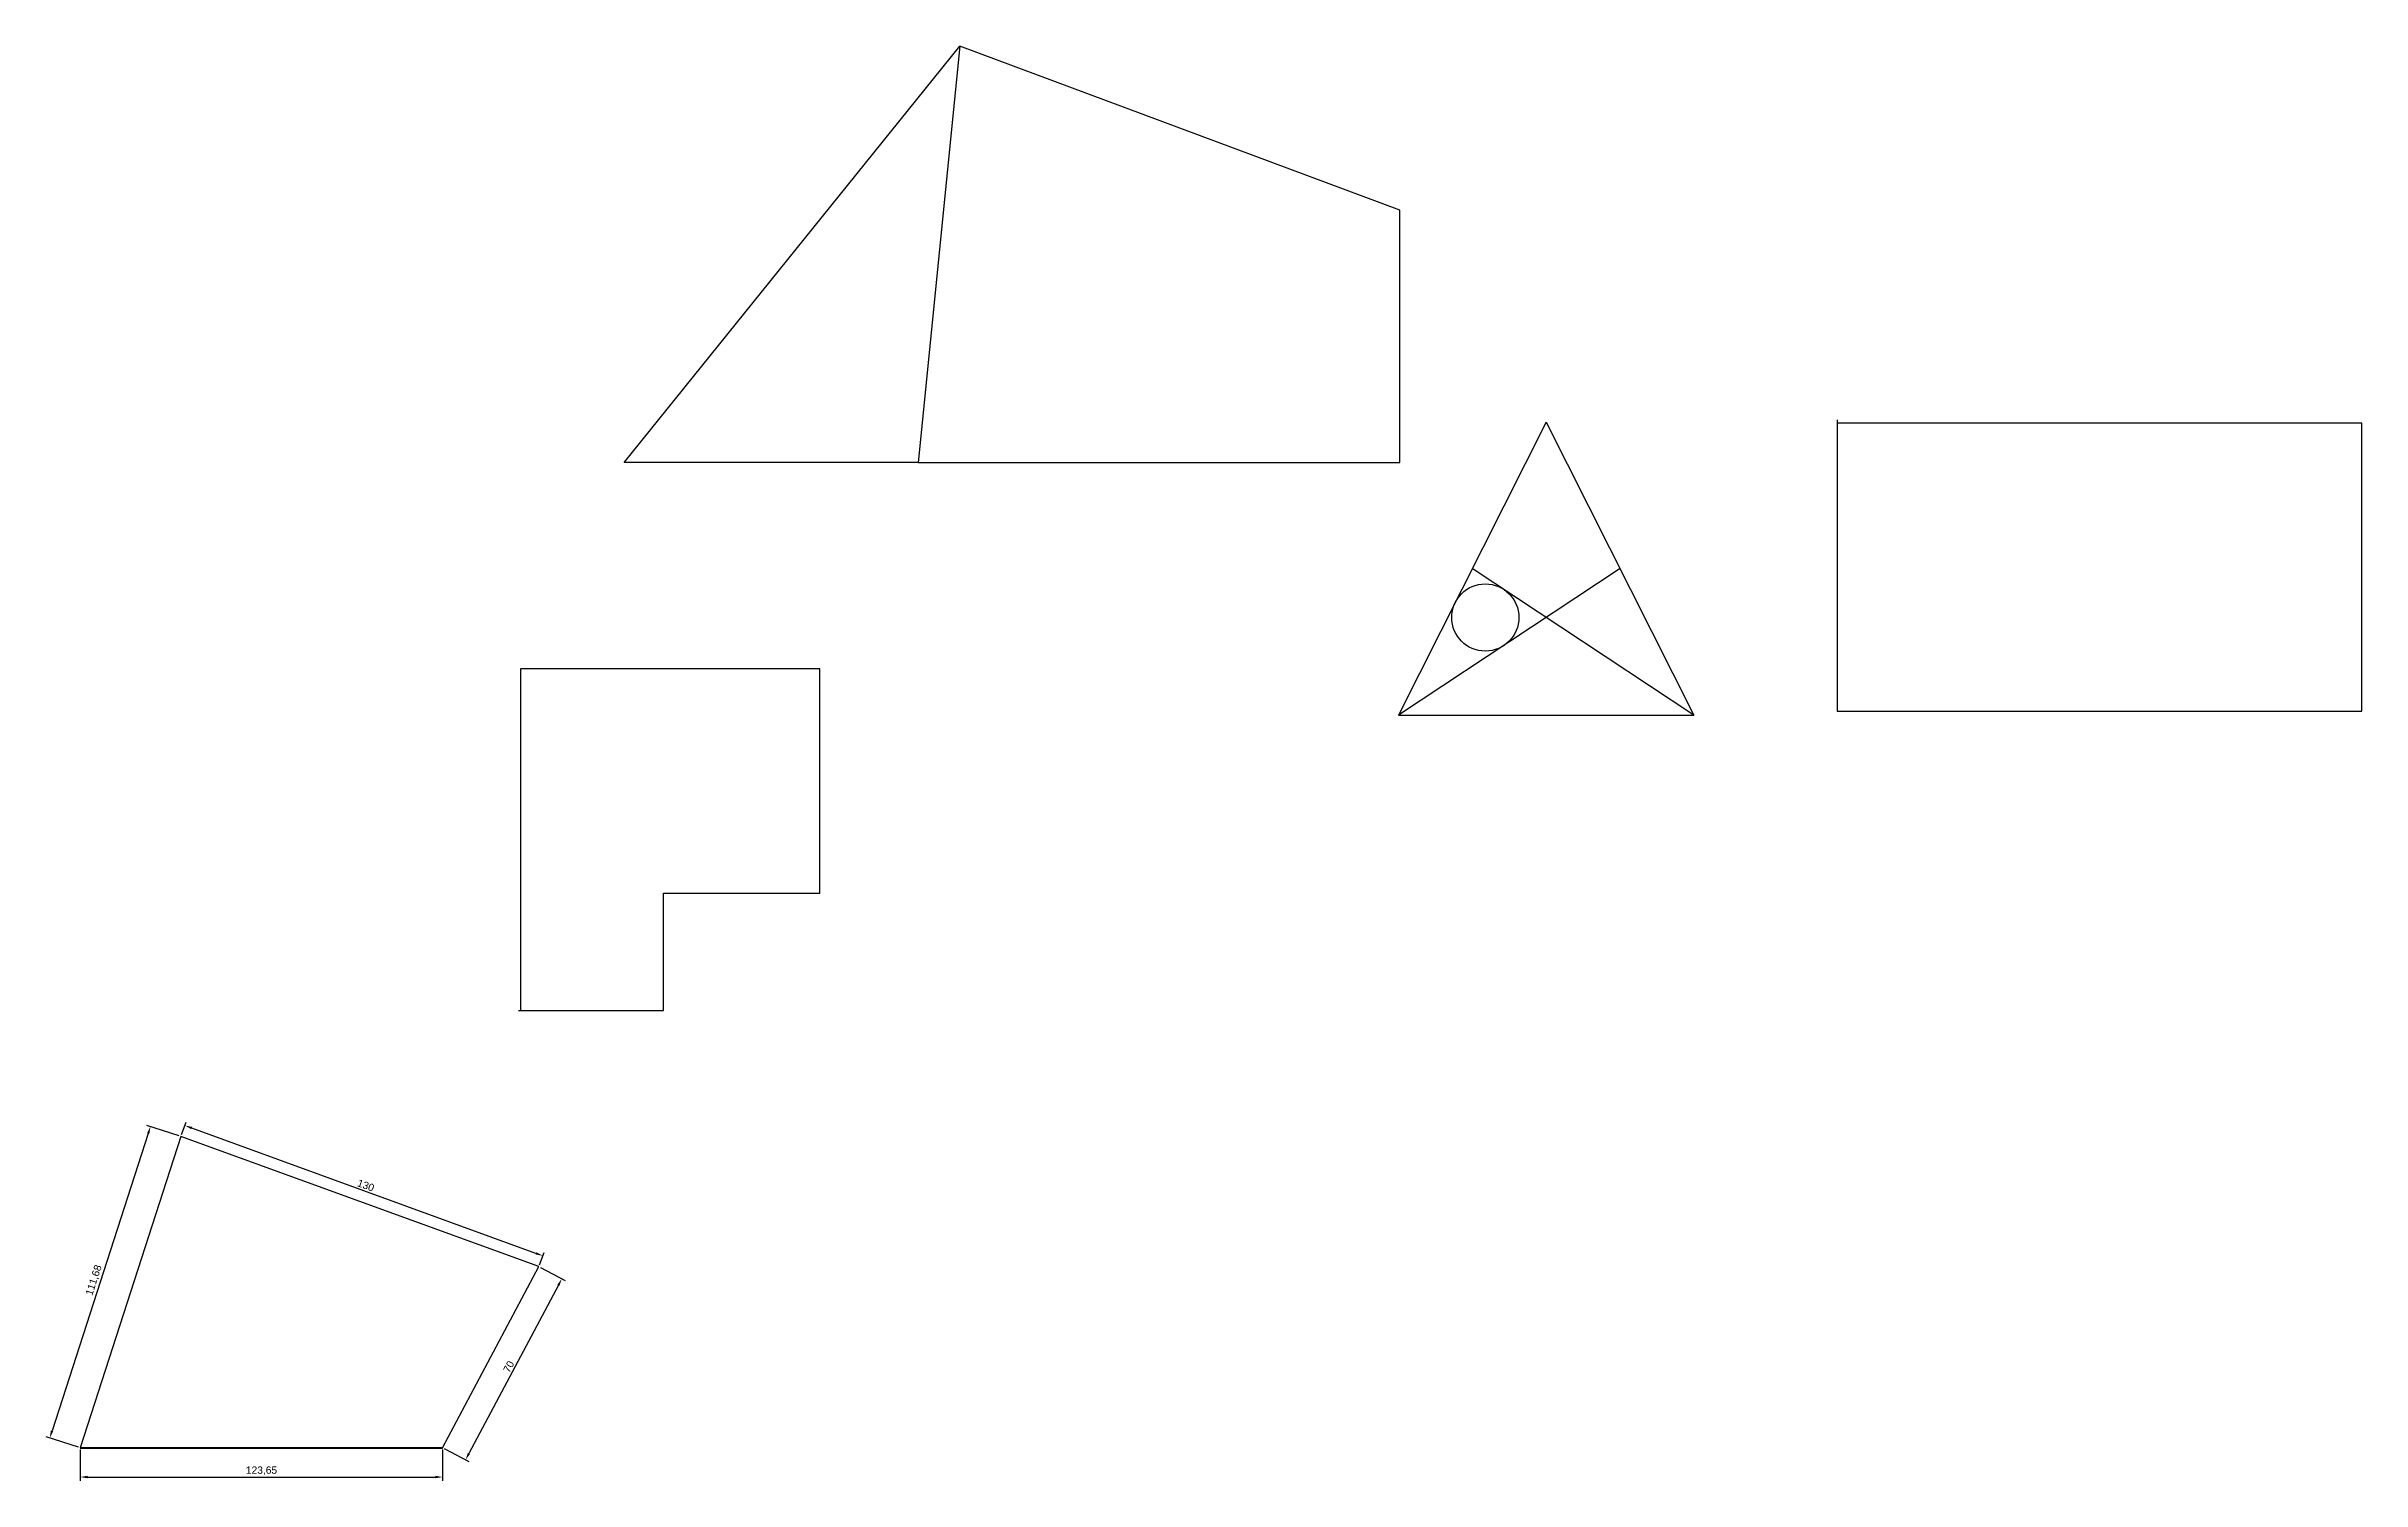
# Model space of a CAD drawing. Header units: millimetres. Extents: x 38 to 3811, y 39 to 2321.
# Drawn here: x 38 to 828, y 39 to 528 of the extents above; entities that cross this region are included whole.
import ezdxf

# ---------------------------------------------------------------- set-up
doc = ezdxf.new("R2010")
doc.units = ezdxf.units.MM
doc.styles.get("Standard").update_dxf_attribs({"font": 'arial.ttf'})
doc.dimstyles.new('ISO-25', dxfattribs={"dimtxt": 2.5, "dimasz": 2.5, "dimexe": 1.25, "dimexo": 0.625, "dimtad": 1, "dimtxsty": 'Standard', "dimcen": 2.5, "dimadec": 0, "dimazin": 0, "dimtfac": 1, "dimtmove": 0, "dimatfit": 3, "dimfxl": 1, "dimarcsym": 0})

# ---------------------------------------------------------------- blocks, each defined once
blk = doc.blocks.new('*D2')
at = {"color": 0, "lineweight": -2, "transparency": 16777216}
for p, q in [((50, 49.38), (50, 38.75)), ((173.65, 49.38), (173.65, 38.75)), ((52.5, 40), (171.15, 40))]:
    blk.add_line(p, q, dxfattribs=at)
at = {"color": 0, "transparency": 16777216}
for points in [[(52.5, 40.42), (52.5, 39.58), (50, 40)], [(171.15, 40.42), (171.15, 39.58), (173.65, 40)]]:
    blk.add_solid(points, dxfattribs=at)
at = {"layer": 'Defpoints', "color": 0, "transparency": 16777216}
for p in [(50, 50), (173.65, 50), (173.65, 40)]:
    blk.add_point(p, dxfattribs=at)
at = {"color": 0, "transparency": 16777216, "insert": (111.83, 42.13), "char_height": 2.5, "attachment_point": 5}
blk.add_mtext('123,65', dxfattribs=at)
blk = doc.blocks.new('*D3')
at = {"color": 0, "lineweight": -2, "transparency": 16777216}
for p, q in [((207.06, 111.51), (215.41, 107.07)), ((213.14, 105.45), (182.62, 48.06)), ((174.2, 49.71), (182.55, 45.27))]:
    blk.add_line(p, q, dxfattribs=at)
at = {"color": 0, "transparency": 16777216}
for points in [[(212.77, 105.65), (213.5, 105.26), (214.31, 107.66)], [(182.25, 48.26), (182.99, 47.87), (181.45, 45.85)]]:
    blk.add_solid(points, dxfattribs=at)
at = {"layer": 'Defpoints', "color": 0, "transparency": 16777216}
for p in [(206.51, 111.81), (173.65, 50), (181.45, 45.85)]:
    blk.add_point(p, dxfattribs=at)
at = {"color": 0, "transparency": 16777216, "insert": (196.2, 77.65), "char_height": 2.5, "attachment_point": 5, "rotation": 62}
blk.add_mtext('70', dxfattribs=at)
blk = doc.blocks.new('*D4')
at = {"color": 0, "lineweight": -2, "transparency": 16777216}
for p, q in [((84.57, 156.86), (86.12, 161.13)), ((205.5, 116.34), (88.04, 159.1)), ((206.73, 112.39), (208.28, 116.66))]:
    blk.add_line(p, q, dxfattribs=at)
at = {"color": 0, "transparency": 16777216}
for points in [[(88.18, 159.49), (87.9, 158.7), (85.69, 159.95)], [(205.65, 116.73), (205.36, 115.95), (207.85, 115.49)]]:
    blk.add_solid(points, dxfattribs=at)
at = {"layer": 'Defpoints', "color": 0, "transparency": 16777216}
for p in [(85.69, 159.95), (84.35, 156.27), (206.51, 111.81)]:
    blk.add_point(p, dxfattribs=at)
at = {"color": 0, "transparency": 16777216, "insert": (147.42, 139.51), "char_height": 2.5, "attachment_point": 5, "rotation": 340}
blk.add_mtext('130', dxfattribs=at)
blk = doc.blocks.new('*D5')
at = {"color": 0, "lineweight": -2, "transparency": 16777216}
for p, q in [((83.76, 156.46), (72.76, 160.02)), ((73.18, 157.25), (40.36, 55.74)), ((49.41, 50.19), (38.4, 53.75))]:
    blk.add_line(p, q, dxfattribs=at)
at = {"color": 0, "transparency": 16777216}
for points in [[(72.78, 157.38), (73.57, 157.13), (73.95, 159.63)], [(39.96, 55.87), (40.76, 55.62), (39.59, 53.36)]]:
    blk.add_solid(points, dxfattribs=at)
at = {"layer": 'Defpoints', "color": 0, "transparency": 16777216}
for p in [(84.35, 156.27), (39.59, 53.36), (50, 50)]:
    blk.add_point(p, dxfattribs=at)
at = {"color": 0, "transparency": 16777216, "insert": (54.74, 107.15), "char_height": 2.5, "attachment_point": 5, "rotation": 72.08583}
blk.add_mtext('111,68', dxfattribs=at)

msp = doc.modelspace()

# ---------------------------------------------------------------- linework, layer by layer
for p, q in [((235.588, 386.244), (350.174, 528.258)), ((350.174, 528.258), (335.961, 386.244)), ((500.29, 472.34), (350.174, 528.258)), ((500.29, 386.244), (500.29, 472.34)), ((550.202, 400.041), (499.779, 299.97)), ((550.202, 400.041), (600.624, 299.97)), ((649.477, 400.739), (649.477, 301.365)), ((828.486, 399.693), (649.477, 399.693)), ((828.486, 301.365), (828.486, 399.693)), ((335.961, 386.244), (235.588, 386.244)), ((335.961, 386.244), (500.29, 386.244)), ((575.413, 350.006), (499.779, 299.97)), ((600.624, 299.97), (524.991, 350.006)), ((302.342, 315.794), (200.251, 315.794)), ((200.251, 315.794), (200.251, 199.166)), ((302.342, 239.267), (302.342, 315.794)), ((649.477, 301.365), (828.486, 301.365)), ((499.779, 299.97), (600.624, 299.97)), ((249.033, 199.166), (249.033, 239.267)), ((249.033, 239.267), (302.342, 239.267)), ((199.531, 199.166), (249.033, 199.166)), ((84.353, 156.269), (50, 50)), ((206.513, 111.806), (84.353, 156.269)), ((173.65, 50), (206.513, 111.806))]:
    msp.add_line(p, q)
at = {"lineweight": 200}
msp.add_line((50, 50), (173.65, 50), dxfattribs=at)
msp.add_circle((529.424, 333.327), 11.464)

# ---------------------------------------------------------------- dimensions: what is measured, and where the dimension line sits
for p1, p2, distance, picture, middle in [((84.353, 156.269), (50, 50), -10.938, '*D5', (54.745, 107.153)), ((206.513, 111.806), (84.353, 156.269), -3.918, '*D4', (147.424, 139.507)), ((206.513, 111.806), (173.65, 50), 8.829, '*D3', (196.199, 77.651))]:
    dim = msp.add_aligned_dim(p1=p1, p2=p2, distance=distance, dimstyle='ISO-25')
    dim.commit()
    dim.dimension.update_dxf_attribs({"geometry": picture, "text_midpoint": middle})
dim = msp.add_linear_dim(base=(173.65, 40), p1=(50, 50), p2=(173.65, 50), dimstyle='ISO-25')
dim.commit()
dim.dimension.update_dxf_attribs({"geometry": '*D2', "text_midpoint": (111.825, 42.127)})

doc.saveas('drawing.dxf')
